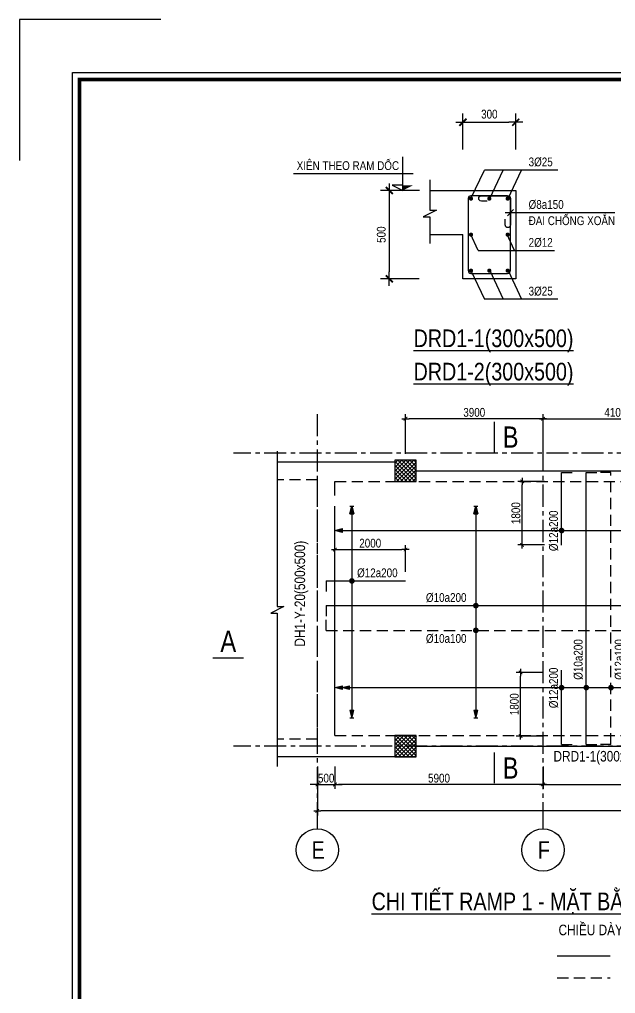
# Model space of a CAD drawing. Header units: millimetres. Extents: x 0 to 168200, y 0 to 59400.
# Drawn here: x 0 to 16901, y 31804 to 59400 of the extents above; entities that cross this region are included whole.
import ezdxf
from ezdxf.enums import TextEntityAlignment as Align

# ---------------------------------------------------------------- set-up
doc = ezdxf.new("R2010")
doc.units = ezdxf.units.MM
doc.header["$LTSCALE"] = 100
doc.header["$PDSIZE"] = 5
for name, pattern in [('$0$CENTER', [2, 1.25, -0.25, 0.25, -0.25]), ('CENTER', [2, 1.25, -0.25, 0.25, -0.25]), ('HIDDEN', [9.525, 6.35, -3.175])]:
    doc.linetypes.add(name, pattern=pattern)
for name, color, linetype in [('$0$12PM. GRID', 8, '$0$CENTER'), ('01PM. TEXT A', 3, 'Continuous'), ('02PM. TEXT B', 4, 'Continuous'), ('03PM. TEXT C', 1, 'Continuous'), ('04PM. THIN', 7, 'Continuous'), ('05PM. FRAME', 4, 'Continuous'), ('06PM. HIDDEN', 4, 'HIDDEN'), ('07PM. WACO', 6, 'Continuous'), ('08PM. SSS X', 6, 'Continuous'), ('10PM. REBAR', 1, 'Continuous'), ('11PM. DIM', 2, 'Continuous'), ('12PM. GRID', 8, 'CENTER'), ('13PM. HATCH', 8, 'Continuous'), ('Dim 50', 1, 'Continuous')]:
    doc.layers.add(name, color=color, linetype=linetype)
doc.styles.add('[PMDC2013]STYLE', font='arial.ttf', dxfattribs={"width": 0.8})
doc.dimstyles.new('1.100', dxfattribs={"dimtxt": 250, "dimasz": 100, "dimexe": 125, "dimexo": 0, "dimgap": 50, "dimtad": 1, "dimdec": 0, "dimrnd": 5, "dimzin": 0, "dimdsep": 46, "dimtxsty": '[PMDC2013]STYLE', "dimblk": 'TICK', "dimcen": 0, "dimdle": 300, "dimclrd": 2, "dimclre": 2, "dimclrt": 4, "dimadec": 0, "dimazin": 0, "dimtfac": 0.004, "dimtdec": 0, "dimtix": 1, "dimtmove": 2, "dimatfit": 3, "dimldrblk": 'TICK', "dimfxl": 1, "dimtvp": 0.8, "dimtolj": 1, "dimtzin": 0, "dimarcsym": 0})
doc.dimstyles.new('20', dxfattribs={"dimtxt": 250, "dimasz": 200, "dimexe": 250, "dimexo": 0, "dimgap": 100, "dimtad": 1, "dimdec": 0, "dimlfac": 0.2, "dimzin": 0, "dimdsep": 46, "dimtxsty": '[PMDC2013]STYLE', "dimblk": 'TICK', "dimcen": 0, "dimdle": 300, "dimclrd": 2, "dimclre": 2, "dimclrt": 4, "dimadec": 0, "dimazin": 0, "dimtfac": 0.004, "dimtdec": 0, "dimtix": 1, "dimtmove": 2, "dimatfit": 3, "dimldrblk": 'TICK', "dimfxl": 1, "dimtvp": 0.8, "dimtolj": 1, "dimtzin": 0, "dimarcsym": 0})
pattern_1 = [(315, (-451975.916, -159299.8), (56.126601, 56.126601), []), (45, (-451975.916, -159299.8), (-56.126601, 56.126601), [])]

# ---------------------------------------------------------------- blocks, each defined once
blk = doc.blocks.new('*U16')
at = {"layer": '05PM. FRAME'}
blk.add_circle((0, -850), 600, dxfattribs=at)
at = {"layer": '11PM. DIM', "color": 2, "linetype": 'ByBlock'}
blk.add_line((0, -250), (0, 0), dxfattribs=at)
at = {"layer": '03PM. TEXT C', "style": '[PMDC2013]STYLE', "width": 0.8}
for tag, height, p in [('X', 500, (23, -1103)), ('2', 500, (198, -1103)), ('1', 250, (56, -1103))]:
    blk.add_attdef(tag, text='', height=height, dxfattribs=at).set_placement(p, align=Align.CENTER)
blk = doc.blocks.new('TICK')
at = {"color": 0, "linetype": 'ByBlock'}
blk.add_line((1, 0), (-1, 0), dxfattribs=at)
at = {"color": 7, "linetype": 'ByBlock', "const_width": 0.25}
blk.add_lwpolyline([(-0.5, -0.5), (0.5, 0.5)], dxfattribs=at)
blk = doc.blocks.new('*D22')
at = {"layer": '11PM. DIM', "color": 2, "lineweight": -2, "transparency": 16777216}
for p, q in [((14846, 38239), (14846, 37602)), ((24946, 38239), (24946, 37602)), ((14946, 37727), (24846, 37727))]:
    blk.add_line(p, q, dxfattribs=at)
at = {"layer": 'Defpoints', "color": 0, "transparency": 16777216}
for p in [(14846, 38239), (24946, 38239), (24946, 37727)]:
    blk.add_point(p, dxfattribs=at)
at = {"layer": '11PM. DIM', "color": 2, "lineweight": -2, "transparency": 16777216, "xscale": 100, "yscale": 100, "zscale": 100, "rotation": 180}
blk.add_blockref('TICK', (14846, 37727), dxfattribs=at)
at = {"layer": '11PM. DIM', "color": 2, "lineweight": -2, "transparency": 16777216, "xscale": 100, "yscale": 100, "zscale": 100}
blk.add_blockref('TICK', (24946, 37727), dxfattribs=at)
at = {"layer": '11PM. DIM', "color": 4, "transparency": 16777216, "insert": (19896, 37904), "char_height": 250, "attachment_point": 5, "style": '[PMDC2013]STYLE'}
blk.add_mtext('\\A1;10100', dxfattribs=at)
blk = doc.blocks.new('*D23')
at = {"layer": '11PM. DIM', "color": 2, "lineweight": -2, "transparency": 16777216}
for p, q in [((8946, 38239), (8946, 37602)), ((14846, 38239), (14846, 37602)), ((14746, 37727), (9046, 37727))]:
    blk.add_line(p, q, dxfattribs=at)
at = {"layer": 'Defpoints', "color": 0, "transparency": 16777216}
for p in [(8946, 38239), (14846, 38239), (8946, 37727)]:
    blk.add_point(p, dxfattribs=at)
at = {"layer": '11PM. DIM', "color": 2, "lineweight": -2, "transparency": 16777216, "xscale": 100, "yscale": 100, "zscale": 100, "rotation": 180}
blk.add_blockref('TICK', (8946, 37727), dxfattribs=at)
at = {"layer": '11PM. DIM', "color": 2, "lineweight": -2, "transparency": 16777216, "xscale": 100, "yscale": 100, "zscale": 100}
blk.add_blockref('TICK', (14846, 37727), dxfattribs=at)
at = {"layer": '11PM. DIM', "color": 4, "transparency": 16777216, "insert": (11896, 37904), "char_height": 250, "attachment_point": 5, "style": '[PMDC2013]STYLE'}
blk.add_mtext('\\A1;5900', dxfattribs=at)
blk = doc.blocks.new('*D25')
at = {"layer": '11PM. DIM', "color": 2, "lineweight": -2, "transparency": 16777216}
for p, q in [((8446, 38239), (8446, 37602)), ((8946, 38239), (8946, 37602)), ((8346, 37727), (8246, 37727)), ((8446, 37727), (8946, 37727)), ((9046, 37727), (9146, 37727))]:
    blk.add_line(p, q, dxfattribs=at)
at = {"layer": 'Defpoints', "color": 0, "transparency": 16777216}
for p in [(8446, 38239), (8946, 38239), (8946, 37727)]:
    blk.add_point(p, dxfattribs=at)
at = {"layer": '11PM. DIM', "color": 2, "lineweight": -2, "transparency": 16777216, "xscale": 100, "yscale": 100, "zscale": 100}
blk.add_blockref('TICK', (8446, 37727), dxfattribs=at)
at = {"layer": '11PM. DIM', "color": 2, "lineweight": -2, "transparency": 16777216, "xscale": 100, "yscale": 100, "zscale": 100, "rotation": 180}
blk.add_blockref('TICK', (8946, 37727), dxfattribs=at)
at = {"layer": '11PM. DIM', "color": 4, "transparency": 16777216, "insert": (8696, 37904), "char_height": 250, "attachment_point": 5, "style": '[PMDC2013]STYLE'}
blk.add_mtext('\\A1;500', dxfattribs=at)
blk = doc.blocks.new('DCN')
at = {"color": 1, "linetype": 'ByBlock'}
blk.add_line((0, 362), (0, -362), dxfattribs=at)
at = {"color": 0, "linetype": 'ByBlock', "style": '[PMDC2013]STYLE', "width": 0.8}
blk.add_attdef('A', (204, -250), '', height=500, dxfattribs=at)
blk = doc.blocks.new('*U19')
at = {"layer": '08PM. SSS X'}
blk.add_lwpolyline([(230, 150), (1270, 150, 0.414214), (1350, 230), (1350, 2270, 0.414214), (1270, 2350), (230, 2350, 0.414214), (150, 2270), (150, 230, 0.414214)], format="xyb", close=True, dxfattribs=at)
blk = doc.blocks.new('*D73')
at = {"layer": '11PM. DIM', "color": 2, "lineweight": -2, "transparency": 16777216}
for p, q in [((12573, 55713), (12573, 56739)), ((14073, 55713), (14073, 56739)), ((12773, 56489), (13873, 56489))]:
    blk.add_line(p, q, dxfattribs=at)
at = {"layer": 'Defpoints', "color": 0, "transparency": 16777216}
for p in [(14073, 56489), (12573, 55713), (14073, 55713)]:
    blk.add_point(p, dxfattribs=at)
at = {"layer": '11PM. DIM', "color": 2, "lineweight": -2, "transparency": 16777216, "xscale": 200, "yscale": 200, "zscale": 200, "rotation": 180}
blk.add_blockref('TICK', (12573, 56489), dxfattribs=at)
at = {"layer": '11PM. DIM', "color": 2, "lineweight": -2, "transparency": 16777216, "xscale": 200, "yscale": 200, "zscale": 200}
blk.add_blockref('TICK', (14073, 56489), dxfattribs=at)
at = {"layer": '11PM. DIM', "color": 4, "transparency": 16777216, "insert": (13323, 56717), "char_height": 250, "attachment_point": 5, "style": '[PMDC2013]STYLE'}
blk.add_mtext('\\A1;300', dxfattribs=at)
blk = doc.blocks.new('*D74')
at = {"layer": '11PM. DIM', "color": 2, "lineweight": -2, "transparency": 16777216}
for p, q in [((11337, 54554), (10237, 54554)), ((10487, 54354), (10487, 52254)), ((11337, 52054), (10237, 52054))]:
    blk.add_line(p, q, dxfattribs=at)
at = {"layer": 'Defpoints', "color": 0, "transparency": 16777216}
for p in [(11337, 54554), (10487, 52054), (11337, 52054)]:
    blk.add_point(p, dxfattribs=at)
at = {"layer": '11PM. DIM', "color": 2, "lineweight": -2, "transparency": 16777216, "xscale": 200, "yscale": 200, "zscale": 200}
for p, rotation in [((10487, 54554), 90), ((10487, 52054), 270)]:
    blk.add_blockref('TICK', p, dxfattribs=dict(at, rotation=rotation))
at = {"layer": '11PM. DIM', "color": 4, "transparency": 16777216, "insert": (10260, 53304), "char_height": 250, "attachment_point": 5, "rotation": 90, "style": '[PMDC2013]STYLE'}
blk.add_mtext('\\A1;500', dxfattribs=at)
blk = doc.blocks.new('*U14')
at = {"layer": '04PM. THIN'}
for p, q in [((0, 0), (0, 950)), ((-300, 475), (3100, 475)), ((0, 150), (300, 150)), ((300, 150), (0, 0))]:
    blk.add_line(p, q, dxfattribs=at)
at = {"layer": '04PM. THIN', "linetype": 'ByBlock'}
blk.add_line((-475, 0), (475, 0), dxfattribs=at)
at = {"layer": '04PM. THIN'}
blk.add_solid([(0, 0), (0, 150), (-300, 150)], dxfattribs=at)
blk = doc.blocks.new('*U78')
at = {"layer": '12PM. GRID', "linetype": 'Continuous'}
h = blk.add_hatch(color=256, dxfattribs=at)
h.dxf.hatch_style = 1
h.paths.add_polyline_path([(-55, 2600), (55, 2600), (0, 2820)])
h = blk.add_hatch(color=256, dxfattribs=at)
h.dxf.hatch_style = 1
h.paths.add_polyline_path([(0, -3180), (55, -2960), (-55, -2960)])
at = {"layer": '08PM. SSS X', "linetype": 'ByBlock', "ltscale": 0.5}
blk.add_line((-4240, 0), (14310, 0), dxfattribs=at)
at = {"layer": '08PM. SSS X', "linetype": 'ByBlock'}
for p, q in [((-4240, 0), (-4240, -300)), ((14310, 0), (14310, -300))]:
    blk.add_line(p, q, dxfattribs=at)
at = {"layer": '12PM. GRID', "linetype": 'Continuous'}
for p, q in [((-55, 2820), (55, 2820)), ((-55, 2600), (0, 2820)), ((0, 2820), (55, 2600)), ((-55, 2600), (55, 2600)), ((0, 2600), (0, -2960)), ((-55, -2960), (55, -2960)), ((-55, -2960), (0, -3180)), ((0, -3180), (55, -2960)), ((-55, -3180), (55, -3180))]:
    blk.add_line(p, q, dxfattribs=at)
at = {"layer": '12PM. GRID', "linetype": 'Continuous', "const_width": 80, "flags": 128}
blk.add_lwpolyline([(-40, 0, 1), (40, 0, 1)], format="xyb", close=True, dxfattribs=at)
at = {"layer": '02PM. TEXT B', "linetype": 'ByBlock', "style": '[PMDC2013]STYLE', "width": 0.8, "flags": 8}
blk.add_attdef('1', text='', height=250, dxfattribs=at).set_placement((-1415, 230), align=Align.MIDDLE_LEFT)
at = {"layer": 'Defpoints', "color": 9, "linetype": 'ByBlock', "style": '[PMDC2013]STYLE', "width": 0.8, "flags": 9}
for tag, p in [('2', (-5940, -1820)), ('3', (-5940, -2225)), ('4', (-5940, -2630)), ('5', (-5940, -3020))]:
    blk.add_attdef(tag, text='', height=250, dxfattribs=at).set_placement(p, align=Align.MIDDLE_CENTER)
blk = doc.blocks.new('*U79')
at = {"layer": '12PM. GRID', "linetype": 'Continuous'}
h = blk.add_hatch(color=256, dxfattribs=at)
h.dxf.hatch_style = 1
h.paths.add_polyline_path([(-55, 3300), (55, 3300), (0, 3520)])
h = blk.add_hatch(color=256, dxfattribs=at)
h.dxf.hatch_style = 1
h.paths.add_polyline_path([(0, -2480), (55, -2260), (-55, -2260)])
at = {"layer": '08PM. SSS X', "linetype": 'ByBlock'}
for p, q in [((-4240, 0), (-4240, 300)), ((14310, 0), (14310, 300))]:
    blk.add_line(p, q, dxfattribs=at)
at = {"layer": '08PM. SSS X', "linetype": 'ByBlock', "ltscale": 0.5}
blk.add_line((-4240, 0), (14310, 0), dxfattribs=at)
at = {"layer": '12PM. GRID', "linetype": 'Continuous'}
for p, q in [((-55, 3520), (55, 3520)), ((-55, 3300), (0, 3520)), ((0, 3520), (55, 3300)), ((-55, 3300), (55, 3300)), ((0, 3300), (0, -2260)), ((-55, -2260), (55, -2260)), ((-55, -2260), (0, -2480)), ((-55, -2480), (55, -2480)), ((0, -2480), (55, -2260))]:
    blk.add_line(p, q, dxfattribs=at)
at = {"layer": '12PM. GRID', "linetype": 'Continuous', "const_width": 80, "flags": 128}
blk.add_lwpolyline([(-40, 0, -1), (40, 0, -1)], format="xyb", close=True, dxfattribs=at)
at = {"layer": '02PM. TEXT B', "linetype": 'ByBlock', "style": '[PMDC2013]STYLE', "width": 0.8, "flags": 8}
blk.add_attdef('1', text='', height=250, dxfattribs=at).set_placement((-1415, -230), align=Align.MIDDLE_LEFT)
at = {"layer": 'Defpoints', "color": 9, "linetype": 'ByBlock', "style": '[PMDC2013]STYLE', "width": 0.8, "flags": 9}
for tag, p in [('2', (-5940, -1820)), ('3', (-5940, -2225)), ('4', (-5940, -2630)), ('5', (-5940, -3020))]:
    blk.add_attdef(tag, text='', height=250, dxfattribs=at).set_placement(p, align=Align.MIDDLE_CENTER)
blk = doc.blocks.new('*U81')
at = {"layer": '12PM. GRID', "linetype": 'Continuous'}
h = blk.add_hatch(color=256, dxfattribs=at)
h.dxf.hatch_style = 1
h.paths.add_polyline_path([(-55, 6710), (55, 6710), (0, 6930)])
h = blk.add_hatch(color=256, dxfattribs=at)
h.dxf.hatch_style = 1
h.paths.add_polyline_path([(0, -11220), (55, -11000), (-55, -11000)])
at = {"layer": '08PM. SSS X', "linetype": 'ByBlock', "ltscale": 0.5}
blk.add_line((-1610, 0), (6090, 0), dxfattribs=at)
at = {"layer": '08PM. SSS X', "linetype": 'ByBlock'}
for p, q in [((-1610, 0), (-1610, -300)), ((6090, 0), (6090, -300))]:
    blk.add_line(p, q, dxfattribs=at)
at = {"layer": '12PM. GRID', "linetype": 'Continuous'}
for p, q in [((-55, 6930), (55, 6930)), ((-55, 6710), (0, 6930)), ((0, 6930), (55, 6710)), ((-55, 6710), (55, 6710)), ((0, 6710), (0, -11000)), ((-55, -11000), (55, -11000)), ((-55, -11000), (0, -11220)), ((0, -11220), (55, -11000)), ((-55, -11220), (55, -11220))]:
    blk.add_line(p, q, dxfattribs=at)
at = {"layer": '12PM. GRID', "linetype": 'Continuous', "const_width": 80, "flags": 128}
blk.add_lwpolyline([(-40, 0, 1), (40, 0, 1)], format="xyb", close=True, dxfattribs=at)
at = {"layer": '02PM. TEXT B', "linetype": 'ByBlock', "style": '[PMDC2013]STYLE', "width": 0.8, "flags": 8}
blk.add_attdef('1', text='', height=250, dxfattribs=at).set_placement((222, 230), align=Align.MIDDLE_LEFT)
at = {"layer": 'Defpoints', "color": 9, "linetype": 'ByBlock', "style": '[PMDC2013]STYLE', "width": 0.8, "flags": 9}
for tag, p in [('2', (-4160, -1000)), ('3', (-4160, -1405)), ('4', (-4160, -1810)), ('5', (-4160, -2200))]:
    blk.add_attdef(tag, text='', height=250, dxfattribs=at).set_placement(p, align=Align.MIDDLE_CENTER)
blk = doc.blocks.new('*U80')
at = {"layer": '12PM. GRID', "linetype": 'Continuous'}
h = blk.add_hatch(color=256, dxfattribs=at)
h.dxf.hatch_style = 1
h.paths.add_polyline_path([(-55, 7410), (55, 7410), (0, 7630)])
h = blk.add_hatch(color=256, dxfattribs=at)
h.dxf.hatch_style = 1
h.paths.add_polyline_path([(0, -10520), (55, -10300), (-55, -10300)])
at = {"layer": '08PM. SSS X', "linetype": 'ByBlock'}
for p, q in [((-1610, 0), (-1610, 300)), ((6090, 0), (6090, 300))]:
    blk.add_line(p, q, dxfattribs=at)
at = {"layer": '08PM. SSS X', "linetype": 'ByBlock', "ltscale": 0.5}
blk.add_line((-1610, 0), (6090, 0), dxfattribs=at)
at = {"layer": '12PM. GRID', "linetype": 'Continuous'}
for p, q in [((-55, 7630), (55, 7630)), ((-55, 7410), (0, 7630)), ((0, 7630), (55, 7410)), ((-55, 7410), (55, 7410)), ((0, 7410), (0, -10300)), ((-55, -10300), (55, -10300)), ((-55, -10300), (0, -10520)), ((0, -10520), (55, -10300)), ((-55, -10520), (55, -10520))]:
    blk.add_line(p, q, dxfattribs=at)
at = {"layer": '12PM. GRID', "linetype": 'Continuous', "const_width": 80, "flags": 128}
blk.add_lwpolyline([(-40, 0, -1), (40, 0, -1)], format="xyb", close=True, dxfattribs=at)
at = {"layer": '02PM. TEXT B', "linetype": 'ByBlock', "style": '[PMDC2013]STYLE', "width": 0.8, "flags": 8}
blk.add_attdef('1', text='', height=250, dxfattribs=at).set_placement((222, -230), align=Align.MIDDLE_LEFT)
at = {"layer": 'Defpoints', "color": 9, "linetype": 'ByBlock', "style": '[PMDC2013]STYLE', "width": 0.8, "flags": 9}
for tag, p in [('2', (-4160, -1000)), ('3', (-4160, -1405)), ('4', (-4160, -1810)), ('5', (-4160, -2200))]:
    blk.add_attdef(tag, text='', height=250, dxfattribs=at).set_placement(p, align=Align.MIDDLE_CENTER)
blk = doc.blocks.new('*U85')
at = {"layer": '12PM. GRID', "linetype": 'Continuous'}
h = blk.add_hatch(color=256, dxfattribs=at)
h.dxf.hatch_style = 1
h.paths.add_polyline_path([(-55, 1900), (55, 1900), (0, 2120)])
h = blk.add_hatch(color=256, dxfattribs=at)
h.dxf.hatch_style = 1
h.paths.add_polyline_path([(0, -3880), (55, -3660), (-55, -3660)])
at = {"layer": '08PM. SSS X', "linetype": 'ByBlock', "ltscale": 0.5}
blk.add_line((-730, 0), (1520, 0), dxfattribs=at)
at = {"layer": '08PM. SSS X', "linetype": 'ByBlock'}
for p, q in [((-730, 0), (-730, -300)), ((1520, 0), (1520, 0))]:
    blk.add_line(p, q, dxfattribs=at)
at = {"layer": '12PM. GRID', "linetype": 'Continuous'}
for p, q in [((-55, 2120), (55, 2120)), ((-55, 1900), (0, 2120)), ((0, 2120), (55, 1900)), ((-55, 1900), (55, 1900)), ((0, 1900), (0, -3660)), ((-55, -3660), (55, -3660)), ((-55, -3660), (0, -3880)), ((0, -3880), (55, -3660)), ((-55, -3880), (55, -3880))]:
    blk.add_line(p, q, dxfattribs=at)
at = {"layer": '12PM. GRID', "linetype": 'Continuous', "const_width": 80, "flags": 128}
blk.add_lwpolyline([(-40, 0, 1), (40, 0, 1)], format="xyb", close=True, dxfattribs=at)
at = {"layer": '02PM. TEXT B', "linetype": 'ByBlock', "style": '[PMDC2013]STYLE', "width": 0.8, "flags": 8}
blk.add_attdef('1', text='', height=250, dxfattribs=at).set_placement((147, 230), align=Align.MIDDLE_LEFT)
at = {"layer": 'Defpoints', "color": 9, "linetype": 'ByBlock', "style": '[PMDC2013]STYLE', "width": 0.8, "flags": 9}
for tag, p in [('2', (-4880, -1820)), ('3', (-4880, -2225)), ('4', (-4880, -2630)), ('5', (-4880, -3020))]:
    blk.add_attdef(tag, text='', height=250, dxfattribs=at).set_placement(p, align=Align.MIDDLE_CENTER)
blk = doc.blocks.new('*D84')
at = {"layer": '11PM. DIM', "color": 2, "lineweight": -2, "transparency": 16777216}
for p, q in [((8946, 43751), (8946, 44508)), ((10946, 43751), (10946, 44508)), ((9046, 44383), (10846, 44383))]:
    blk.add_line(p, q, dxfattribs=at)
at = {"layer": 'Defpoints', "color": 0, "transparency": 16777216}
for p in [(10946, 44383), (8946, 43751), (10946, 43751)]:
    blk.add_point(p, dxfattribs=at)
at = {"layer": '11PM. DIM', "color": 2, "lineweight": -2, "transparency": 16777216, "xscale": 100, "yscale": 100, "zscale": 100, "rotation": 180}
blk.add_blockref('TICK', (8946, 44383), dxfattribs=at)
at = {"layer": '11PM. DIM', "color": 2, "lineweight": -2, "transparency": 16777216, "xscale": 100, "yscale": 100, "zscale": 100}
blk.add_blockref('TICK', (10946, 44383), dxfattribs=at)
at = {"layer": '11PM. DIM', "color": 4, "transparency": 16777216, "insert": (9946, 44561), "char_height": 250, "attachment_point": 5, "style": '[PMDC2013]STYLE'}
blk.add_mtext('\\A1;2000', dxfattribs=at)
blk = doc.blocks.new('*U88')
at = {"layer": '12PM. GRID', "linetype": 'Continuous'}
h = blk.add_hatch(color=256, dxfattribs=at)
h.dxf.hatch_style = 1
h.paths.add_polyline_path([(-55, 6210), (55, 6210), (0, 6430)])
h = blk.add_hatch(color=256, dxfattribs=at)
h.dxf.hatch_style = 1
h.paths.add_polyline_path([(0, -11920), (55, -11700), (-55, -11700)])
at = {"layer": '08PM. SSS X', "linetype": 'ByBlock', "ltscale": 0.5}
blk.add_line((-1610, 0), (490, 0), dxfattribs=at)
at = {"layer": '08PM. SSS X', "linetype": 'ByBlock'}
for p, q in [((-1610, 0), (-1610, -300)), ((490, 0), (490, 0))]:
    blk.add_line(p, q, dxfattribs=at)
at = {"layer": '12PM. GRID', "linetype": 'Continuous'}
for p, q in [((-55, 6430), (55, 6430)), ((-55, 6210), (0, 6430)), ((0, 6430), (55, 6210)), ((-55, 6210), (55, 6210)), ((0, 6210), (0, -11700)), ((-55, -11700), (55, -11700)), ((-55, -11700), (0, -11920)), ((0, -11920), (55, -11700)), ((-55, -11920), (55, -11920))]:
    blk.add_line(p, q, dxfattribs=at)
at = {"layer": '12PM. GRID', "linetype": 'Continuous', "const_width": 80, "flags": 128}
blk.add_lwpolyline([(-40, 0, 1), (40, 0, 1)], format="xyb", close=True, dxfattribs=at)
at = {"layer": '02PM. TEXT B', "linetype": 'ByBlock', "style": '[PMDC2013]STYLE', "width": 0.8, "flags": 8}
blk.add_attdef('1', text='', height=250, dxfattribs=at).set_placement((-582, 230), align=Align.MIDDLE_LEFT)
at = {"layer": 'Defpoints', "color": 9, "linetype": 'ByBlock', "style": '[PMDC2013]STYLE', "width": 0.8, "flags": 9}
for tag, p in [('2', (-4160, -1000)), ('3', (-4160, -1405)), ('4', (-4160, -1810)), ('5', (-4160, -2200))]:
    blk.add_attdef(tag, text='', height=250, dxfattribs=at).set_placement(p, align=Align.MIDDLE_CENTER)
blk = doc.blocks.new('*D89')
at = {"layer": '11PM. DIM', "color": 2, "lineweight": -2, "transparency": 16777216}
for p, q in [((14842, 40899), (14085, 40899)), ((14210, 39199), (14210, 40799)), ((14842, 39099), (14085, 39099))]:
    blk.add_line(p, q, dxfattribs=at)
at = {"layer": 'Defpoints', "color": 0, "transparency": 16777216}
for p in [(14210, 40899), (14842, 40899), (14842, 39099)]:
    blk.add_point(p, dxfattribs=at)
at = {"layer": '11PM. DIM', "color": 2, "lineweight": -2, "transparency": 16777216, "xscale": 100, "yscale": 100, "zscale": 100}
for p, rotation in [((14210, 40899), 90), ((14210, 39099), 270)]:
    blk.add_blockref('TICK', p, dxfattribs=dict(at, rotation=rotation))
at = {"layer": '11PM. DIM', "color": 4, "transparency": 16777216, "insert": (14033, 39999), "char_height": 250, "attachment_point": 5, "rotation": 90, "style": '[PMDC2013]STYLE'}
blk.add_mtext('\\A1;1800', dxfattribs=at)
blk = doc.blocks.new('*D90')
at = {"layer": '11PM. DIM', "color": 2, "lineweight": -2, "transparency": 16777216}
for p, q in [((14886, 46313), (14129, 46313)), ((14254, 44613), (14254, 46213)), ((14886, 44513), (14129, 44513))]:
    blk.add_line(p, q, dxfattribs=at)
at = {"layer": 'Defpoints', "color": 0, "transparency": 16777216}
for p in [(14254, 46313), (14886, 46313), (14886, 44513)]:
    blk.add_point(p, dxfattribs=at)
at = {"layer": '11PM. DIM', "color": 2, "lineweight": -2, "transparency": 16777216, "xscale": 100, "yscale": 100, "zscale": 100}
for p, rotation in [((14254, 46313), 90), ((14254, 44513), 270)]:
    blk.add_blockref('TICK', p, dxfattribs=dict(at, rotation=rotation))
at = {"layer": '11PM. DIM', "color": 4, "transparency": 16777216, "insert": (14076, 45413), "char_height": 250, "attachment_point": 5, "rotation": 90, "style": '[PMDC2013]STYLE'}
blk.add_mtext('\\A1;1800', dxfattribs=at)
blk = doc.blocks.new('*U91')
at = {"layer": '12PM. GRID', "linetype": 'Continuous'}
h = blk.add_hatch(color=256, dxfattribs=at)
h.dxf.hatch_style = 1
h.paths.add_polyline_path([(-55, 6210), (55, 6210), (0, 6430)])
h = blk.add_hatch(color=256, dxfattribs=at)
h.dxf.hatch_style = 1
h.paths.add_polyline_path([(0, -11920), (55, -11700), (-55, -11700)])
at = {"layer": '08PM. SSS X', "linetype": 'ByBlock', "ltscale": 0.5}
blk.add_line((-410, 0), (1640, 0), dxfattribs=at)
at = {"layer": '08PM. SSS X', "linetype": 'ByBlock'}
for p, q in [((-410, 0), (-410, 0)), ((1640, 0), (1640, -300))]:
    blk.add_line(p, q, dxfattribs=at)
at = {"layer": '12PM. GRID', "linetype": 'Continuous'}
for p, q in [((-55, 6430), (55, 6430)), ((-55, 6210), (0, 6430)), ((0, 6430), (55, 6210)), ((-55, 6210), (55, 6210)), ((0, 6210), (0, -11700)), ((-55, -11700), (55, -11700)), ((-55, -11700), (0, -11920)), ((0, -11920), (55, -11700)), ((-55, -11920), (55, -11920))]:
    blk.add_line(p, q, dxfattribs=at)
at = {"layer": '12PM. GRID', "linetype": 'Continuous', "const_width": 80, "flags": 128}
blk.add_lwpolyline([(-40, 0, 1), (40, 0, 1)], format="xyb", close=True, dxfattribs=at)
at = {"layer": '02PM. TEXT B', "linetype": 'ByBlock', "style": '[PMDC2013]STYLE', "width": 0.8, "flags": 8}
blk.add_attdef('1', text='', height=250, dxfattribs=at).set_placement((-582, 230), align=Align.MIDDLE_LEFT)
at = {"layer": 'Defpoints', "color": 9, "linetype": 'ByBlock', "style": '[PMDC2013]STYLE', "width": 0.8, "flags": 9}
for tag, p in [('2', (-4160, -1000)), ('3', (-4160, -1405)), ('4', (-4160, -1810)), ('5', (-4160, -2200))]:
    blk.add_attdef(tag, text='', height=250, dxfattribs=at).set_placement(p, align=Align.MIDDLE_CENTER)
blk = doc.blocks.new('CHG_XX_Khung ten')
blk.add_lwpolyline([(15, 579), (826, 579), (826, 15), (15, 15)], close=True)
at = {"color": 4, "linetype": 'Continuous', "const_width": 1}
blk.add_lwpolyline([(17, 577), (824, 577), (824, 17), (17, 17)], close=True, dxfattribs=at)
at = {"layer": 'Defpoints', "color": 1, "ltscale": 2}
blk.add_lwpolyline([(40.06, 594), (0, 594), (0, 554)], dxfattribs=at)
blk = doc.blocks.new('*D148')
at = {"layer": '11PM. DIM', "color": 2, "lineweight": -2, "transparency": 16777216}
for p, q in [((14846, 47090), (14846, 48215)), ((14946, 48090), (18846, 48090)), ((18946, 47090), (18946, 48215))]:
    blk.add_line(p, q, dxfattribs=at)
at = {"layer": 'Defpoints', "color": 0, "transparency": 16777216}
for p in [(18946, 48090), (14846, 47090), (18946, 47090)]:
    blk.add_point(p, dxfattribs=at)
at = {"layer": '11PM. DIM', "color": 2, "lineweight": -2, "transparency": 16777216, "xscale": 100, "yscale": 100, "zscale": 100, "rotation": 180}
blk.add_blockref('TICK', (14846, 48090), dxfattribs=at)
at = {"layer": '11PM. DIM', "color": 2, "lineweight": -2, "transparency": 16777216, "xscale": 100, "yscale": 100, "zscale": 100}
blk.add_blockref('TICK', (18946, 48090), dxfattribs=at)
at = {"layer": '11PM. DIM', "color": 4, "transparency": 16777216, "insert": (16896, 48267), "char_height": 250, "attachment_point": 5, "style": '[PMDC2013]STYLE'}
blk.add_mtext('\\A1;4100', dxfattribs=at)
blk = doc.blocks.new('*D149')
at = {"layer": '11PM. DIM', "color": 2, "lineweight": -2, "transparency": 16777216}
for p, q in [((10946, 47090), (10946, 48215)), ((14746, 48090), (11046, 48090)), ((14846, 47090), (14846, 48215))]:
    blk.add_line(p, q, dxfattribs=at)
at = {"layer": 'Defpoints', "color": 0, "transparency": 16777216}
for p in [(10946, 48090), (10946, 47090), (14846, 47090)]:
    blk.add_point(p, dxfattribs=at)
at = {"layer": '11PM. DIM', "color": 2, "lineweight": -2, "transparency": 16777216, "xscale": 100, "yscale": 100, "zscale": 100, "rotation": 180}
blk.add_blockref('TICK', (10946, 48090), dxfattribs=at)
at = {"layer": '11PM. DIM', "color": 2, "lineweight": -2, "transparency": 16777216, "xscale": 100, "yscale": 100, "zscale": 100}
blk.add_blockref('TICK', (14846, 48090), dxfattribs=at)
at = {"layer": '11PM. DIM', "color": 4, "transparency": 16777216, "insert": (12896, 48267), "char_height": 250, "attachment_point": 5, "style": '[PMDC2013]STYLE'}
blk.add_mtext('\\A1;3900', dxfattribs=at)
blk = doc.blocks.new('*D317')
at = {"layer": 'Defpoints', "color": 0, "transparency": 16777216}
for p in [(8446, 38239), (27287, 38239), (8446, 36977)]:
    blk.add_point(p, dxfattribs=at)
at = {"layer": 'Dim 50', "color": 2, "lineweight": -2, "transparency": 16777216}
for p, q in [((8446, 38239), (8446, 36852)), ((27287, 38239), (27287, 36852)), ((27187, 36977), (8546, 36977))]:
    blk.add_line(p, q, dxfattribs=at)
at = {"layer": 'Dim 50', "color": 2, "lineweight": -2, "transparency": 16777216, "xscale": 100, "yscale": 100, "zscale": 100, "rotation": 180}
blk.add_blockref('TICK', (8446, 36977), dxfattribs=at)
at = {"layer": 'Dim 50', "color": 2, "lineweight": -2, "transparency": 16777216, "xscale": 100, "yscale": 100, "zscale": 100}
blk.add_blockref('TICK', (27287, 36977), dxfattribs=at)
at = {"layer": 'Dim 50', "color": 4, "transparency": 16777216, "insert": (17867, 37154), "char_height": 250, "attachment_point": 5, "style": '[PMDC2013]STYLE'}
blk.add_mtext('\\A1;18840', dxfattribs=at)

msp = doc.modelspace()

# ---------------------------------------------------------------- hatches: boundary and pattern name
at = {"layer": '13PM. HATCH'}
h = msp.add_hatch(dxfattribs=at)
h.set_pattern_fill('ANSI37', color=256, scale=25, angle=-90, style=0)
h.set_pattern_definition(pattern_1)
h.paths.add_polyline_path([(10646, 46310.5), (10646, 46910.5), (11246, 46910.5), (11246, 46310.5)])

# ---------------------------------------------------------------- linework, layer by layer
at = {"layer": '$0$12PM. GRID', "linetype": '$0$CENTER', "ltscale": 5}
for p, q in [((8446, 36596), (8446, 48223.4)), ((14846, 36596), (14846, 48223.4)), ((29564.9, 47110.5), (6071.4, 47110.5)), ((29564.9, 38810.5), (6071.4, 38810.5))]:
    msp.add_line(p, q, dxfattribs=at)
at = {"layer": '04PM. THIN', "linetype": 'ByBlock'}
for p, q in [((12802.6, 54324.3), (13184.2, 55134.3)), ((15261.1, 55134.3), (13184.2, 55134.3)), ((13334.9, 54324.3), (13716.5, 55134.3)), ((13854.9, 54324.3), (14236.5, 55134.3)), ((13772.6, 53928.4), (16884.3, 53928.4)), ((13009, 52854.4), (12789.7, 53331.4)), ((14041.3, 52854.4), (13823.7, 53327.6)), ((13009, 52854.4), (15166.7, 52854.4)), ((12802.6, 52284.3), (13184.2, 51474.3)), ((13334.9, 52284.3), (13716.5, 51474.3)), ((13854.9, 52284.3), (14236.5, 51474.3)), ((15261.1, 51474.3), (13184.2, 51474.3))]:
    msp.add_line(p, q, dxfattribs=at)
at = {"layer": '04PM. THIN', "flags": 128}
for points in [[(11639.1, 54854.6), (11639.1, 53995.3), (11826.6, 53995.3), (11451.6, 53807.8), (11639.1, 53807.8), (11639.1, 53049.1)], [(7310.7, 47169.5), (7310.7, 42771.4), (7498.2, 42771.4), (7123.2, 42583.9), (7310.7, 42583.9), (7310.7, 38235.8)]]:
    msp.add_lwpolyline(points, dxfattribs=at)
at = {"layer": '04PM. THIN', "const_width": 60}
for points in [[(12772.6, 54324.3, -1), (12832.6, 54324.3, -1)], [(13352.6, 54324.3, 1), (13292.6, 54324.3, 1)], [(13872.6, 54324.3, 1), (13812.6, 54324.3, 1)], [(12772.6, 53304.3, 1), (12832.6, 53304.3, 1)], [(13872.6, 53304.3, -1), (13812.6, 53304.3, -1)], [(12772.6, 52284.3, 1), (12832.6, 52284.3, 1)], [(13352.6, 52284.3, -1), (13292.6, 52284.3, -1)], [(13872.6, 52284.3, -1), (13812.6, 52284.3, -1)]]:
    msp.add_lwpolyline(points, format="xyb", close=True, dxfattribs=at)
at = {"layer": '05PM. FRAME'}
for p, q in [((11639.1, 54554.3), (14072.6, 54554.3)), ((14072.6, 54554.3), (14072.6, 52054.3)), ((11639.1, 53304.3), (12572.6, 53304.3)), ((12572.6, 52054.3), (12572.6, 53304.3)), ((14072.6, 52054.3), (12572.6, 52054.3))]:
    msp.add_line(p, q, dxfattribs=at)
at = {"layer": '05PM. FRAME', "ltscale": 0.5}
for p, q in [((10646, 46860.5), (7310.7, 46860.5)), ((11246, 46610.5), (27287.2, 46610.5)), ((8946, 45910.5), (8946, 46310.5)), ((8946, 39110.5), (8946, 45610.5)), ((11246, 38810.5), (27287.2, 38810.5)), ((11246, 38510.5), (7310.7, 38510.5))]:
    msp.add_line(p, q, dxfattribs=at)
at = {"layer": '06PM. HIDDEN', "ltscale": 0.5}
for p, q in [((8446, 46360.5), (7310.7, 46360.5)), ((8446, 39010.5), (8446, 46360.5)), ((8946, 46310.5), (27260.8, 46310.5)), ((8446, 39010.5), (7310.7, 39010.5)), ((8946, 39110.5), (27287.2, 39110.5))]:
    msp.add_line(p, q, dxfattribs=at)
at = {"layer": '07PM. WACO'}
msp.add_line((15246.3, 32876), (16750.3, 32876), dxfattribs=at)
at = {"layer": '07PM. WACO', "linetype": 'HIDDEN', "ltscale": 0.5}
msp.add_line((15246.3, 32244.1), (16750.3, 32244.1), dxfattribs=at)
at = {"layer": '07PM. WACO'}
msp.add_lwpolyline([(13260, 54254.3), (13096.9, 54254.3, -1), (13096.9, 54404.3), (13842.6, 54404.3, -0.4142136), (13922.6, 54324.3), (13922.6, 53578.7, -1), (13772.6, 53578.7), (13772.6, 53741.8)], format="xyb", dxfattribs=at)
msp.add_lwpolyline([(11246, 46310.5), (11246, 46910.5), (10646, 46910.5), (10646, 46310.5)], close=True, dxfattribs=at)
at = {"layer": '10PM. REBAR'}
msp.add_line((13834.2, 53840), (14010.9, 54016.8), dxfattribs=at)

# ---------------------------------------------------------------- block references
ref = msp.add_blockref('*U91', (15371.9, 44920.5), dxfattribs=dict(rotation=90))
ref.add_attrib('1', '%%c12a200', dxfattribs={"layer": '02PM. TEXT B', "linetype": 'ByBlock', "height": 250, "rotation": 90, "style": '[PMDC2013]STYLE', "width": 0.8}).set_placement((15141.9, 44338.2), align=Align.MIDDLE_LEFT)
ref = msp.add_blockref('*U81', (16071.9, 40470.5), dxfattribs=dict(rotation=90))
ref.add_attrib('1', '%%c10a200', dxfattribs={"layer": '02PM. TEXT B', "linetype": 'ByBlock', "height": 250, "rotation": 90, "style": '[PMDC2013]STYLE', "width": 0.8}).set_placement((15841.9, 40692.6), align=Align.MIDDLE_LEFT)
at = {"linetype": 'HIDDEN'}
ref = msp.add_blockref('*U80', (16771.9, 40470.5), dxfattribs=dict(at, rotation=90))
ref.add_attrib('1', '%%c12a100', dxfattribs={"layer": '02PM. TEXT B', "linetype": 'ByBlock', "height": 250, "rotation": 90, "style": '[PMDC2013]STYLE', "width": 0.8}).set_placement((17001.9, 40692.6), align=Align.MIDDLE_LEFT)
ref = msp.add_blockref('*U85', (9426, 43493))
ref.add_attrib('1', '%%c12a200', dxfattribs={"layer": '02PM. TEXT B', "linetype": 'ByBlock', "height": 250, "style": '[PMDC2013]STYLE', "width": 0.8}).set_placement((9572.9, 43723), align=Align.MIDDLE_LEFT)
ref = msp.add_blockref('*U78', (12941, 42793))
ref.add_attrib('1', '%%c10a200', dxfattribs={"layer": '02PM. TEXT B', "linetype": 'ByBlock', "height": 250, "style": '[PMDC2013]STYLE', "width": 0.8}).set_placement((11525.9, 43023), align=Align.MIDDLE_LEFT)
ref = msp.add_blockref('*U79', (12941, 42093), dxfattribs=at)
ref.add_attrib('1', '%%c10a100', dxfattribs={"layer": '02PM. TEXT B', "linetype": 'ByBlock', "height": 250, "style": '[PMDC2013]STYLE', "width": 0.8}).set_placement((11525.9, 41863), align=Align.MIDDLE_LEFT)
ref = msp.add_blockref('*U88', (15371.9, 40470.5), dxfattribs=dict(rotation=90))
ref.add_attrib('1', '%%c12a200', dxfattribs={"layer": '02PM. TEXT B', "linetype": 'ByBlock', "height": 250, "rotation": 90, "style": '[PMDC2013]STYLE', "width": 0.8}).set_placement((15141.9, 39888.2), align=Align.MIDDLE_LEFT)
at = {"layer": '02PM. TEXT B', "ltscale": 500, "xscale": -1}
msp.add_blockref('*U14', (10866.8, 54554.3), dxfattribs=at)
at = {"layer": '03PM. TEXT C'}
ref = msp.add_blockref('DCN', (13469.5, 47569.3), dxfattribs=dict(at, xscale=1.199999999720603, yscale=1.199999999720603, zscale=1.199999999720603, rotation=180))
ref.add_attrib('A', 'B', dxfattribs={"layer": '0', "color": 0, "linetype": 'ByBlock', "height": 600, "style": '[PMDC2013]STYLE', "width": 0.8}).set_placement((13925.8, 47569.3), align=Align.MIDDLE)
ref = msp.add_blockref('DCN', (5921.1, 41310.5), dxfattribs=dict(at, xscale=1.199999999720603, yscale=1.199999999720603, zscale=1.199999999720603, rotation=90))
ref.add_attrib('A', 'A', dxfattribs={"layer": '0', "color": 0, "linetype": 'ByBlock', "height": 600, "style": '[PMDC2013]STYLE', "width": 0.8}).set_placement((5921.1, 41783.7), align=Align.MIDDLE)
ref = msp.add_blockref('DCN', (13469.5, 38193.2), dxfattribs=dict(at, xscale=1.199999999720603, yscale=1.199999999720603, zscale=1.199999999720603, rotation=180))
ref.add_attrib('A', 'B', dxfattribs={"layer": '0', "color": 0, "linetype": 'ByBlock', "height": 600, "style": '[PMDC2013]STYLE', "width": 0.8}).set_placement((13925.8, 38193.2), align=Align.MIDDLE)
at = {"layer": '08PM. SSS X'}
msp.add_blockref('*U19', (12572.6, 52054.3), dxfattribs=at)
at = {"layer": '11PM. DIM'}
ref = msp.add_blockref('*U16', (8446, 36721), dxfattribs=at)
ref.add_attrib('X', 'E', dxfattribs={"layer": '03PM. TEXT C', "height": 500, "style": '[PMDC2013]STYLE', "width": 0.8}).set_placement((8468.6, 35619.6), align=Align.CENTER)
ref = msp.add_blockref('*U16', (14846, 36721), dxfattribs=at)
ref.add_attrib('X', 'F', dxfattribs={"layer": '03PM. TEXT C', "height": 500, "style": '[PMDC2013]STYLE', "width": 0.8}).set_placement((14868.6, 35619.6), align=Align.CENTER)

# ---------------------------------------------------------------- texts
at = {"layer": '01PM. TEXT A', "ltscale": 500, "style": '[PMDC2013]STYLE', "width": 0.8}
for s, p in [('DRD1-1(300x500)', (15141.9, 38376.6)), ('CHIỀU DÀY SÀN RAM DỐC e=250', (15285.1, 33454.2))]:
    msp.add_text(s, height=300, dxfattribs=at).set_placement(p)
at = {"layer": '02PM. TEXT B', "ltscale": 500, "style": '[PMDC2013]STYLE', "width": 0.8}
for s, p in [('3%%C25', (14436.7, 55364.3)), ('XIÊN THEO RAM DỐC', (7861.4, 55259.3)), ('%%C8a150', (14436.7, 54158.4)), ('ĐAI CHỐNG XOẮN', (14436.7, 53699.3)), ('2%%C12', (14436.7, 53084.4)), ('3%%C25', (14436.7, 51704.3))]:
    msp.add_text(s, height=250, dxfattribs=at).set_placement(p, align=Align.MIDDLE_LEFT)
at = {"layer": '03PM. TEXT C', "style": '[PMDC2013]STYLE', "width": 0.8}
for s, p in [('%%UDRD1-1(300x500)', (13441.8, 50118)), ('%%UDRD1-2(300x500)', (13441.8, 49173.7)), ('%%UCHI TIẾT RAMP 1 - MẶT BẰNG TẦNG HẦM 2 -> TẦNG HẦM 1', (17878, 34163.4))]:
    msp.add_text(s, height=500, dxfattribs=at).set_placement(p, align=Align.CENTER)

# ---------------------------------------------------------------- dimensions: what is measured, and where the dimension line sits
at = {"layer": '11PM. DIM'}
for p1, p2, distance, picture, middle in [((12572.6, 55712.6), (14072.6, 55712.6), 776.8, '*D73', (13322.6, 56717.1)), ((11337.3, 54554.3), (11337.3, 52054.3), -850, '*D74', (10259.7, 53304.3))]:
    dim = msp.add_aligned_dim(p1=p1, p2=p2, distance=distance, dimstyle='20', override={"dimtxsty": '[PMDC2013]STYLE'}, dxfattribs=at)
    dim.commit()
    dim.dimension.update_dxf_attribs({"geometry": picture, "text_midpoint": middle})
for base, p1, p2, angle, picture, middle in [((14253.9, 46313.1), (14886.1, 44513.1), (14886.1, 46313.1), 270, '*D90', (14076.2, 45413.1)), ((10946, 44383), (8946, 43750.7), (10946, 43750.7), 180, '*D84', (9946, 44560.6)), ((14210.3, 40899.2), (14842.5, 39099.2), (14842.5, 40899.2), 270, '*D89', (14032.6, 39999.2)), ((8946, 37726.7), (8446, 38238.9), (8946, 38238.9), 180, '*D25', (8696, 37904.4)), ((24946, 37726.7), (14846, 38238.9), (24946, 38238.9), 180, '*D22', (19896, 37904.4))]:
    dim = msp.add_linear_dim(base=base, p1=p1, p2=p2, angle=angle, dimstyle='1.100', dxfattribs=at)
    dim.commit()
    dim.dimension.update_dxf_attribs({"geometry": picture, "text_midpoint": middle})
dim = msp.add_linear_dim(base=(8946, 37726.7), p1=(14846, 38238.9), p2=(8946, 38238.9), dimstyle='1.100', dxfattribs=at)
dim.commit()
dim.dimension.update_dxf_attribs({"geometry": '*D23', "text_midpoint": (11896, 37904.4)})

# ---------------------------------------------------------------- next in the draw order: block references
at = {"layer": '04PM. THIN', "xscale": 100, "yscale": 100, "zscale": 100}
msp.add_blockref('CHG_XX_Khung ten', (0, 0), dxfattribs=at)

# ---------------------------------------------------------------- next in the draw order: hatches: boundary and pattern name
at = {"layer": '13PM. HATCH'}
h = msp.add_hatch(dxfattribs=at)
h.set_pattern_fill('ANSI37', color=256, scale=25, angle=-90, style=0)
h.set_pattern_definition(pattern_1)
h.paths.add_polyline_path([(10646, 38510.5), (10646, 39110.5), (11246, 39110.5), (11246, 38510.5)])

# ---------------------------------------------------------------- next in the draw order: linework, layer by layer
at = {"layer": '07PM. WACO'}
msp.add_lwpolyline([(11246, 38510.5), (11246, 39110.5), (10646, 39110.5), (10646, 38510.5)], close=True, dxfattribs=at)

# ---------------------------------------------------------------- next in the draw order: texts
at = {"layer": '01PM. TEXT A', "ltscale": 500, "style": '[PMDC2013]STYLE', "width": 0.8}
msp.add_text('DH1-Y-20(500x500)', height=300, rotation=90, dxfattribs=at).set_placement((8100.1, 41632.1))

# ---------------------------------------------------------------- next in the draw order: dimensions: what is measured, and where the dimension line sits
at = {"layer": '11PM. DIM'}
dim = msp.add_linear_dim(base=(10945.9, 48089.7), p1=(14846, 47089.7), p2=(10945.9, 47089.7), dimstyle='1.100', dxfattribs=at)
dim.commit()
dim.dimension.update_dxf_attribs({"geometry": '*D149', "text_midpoint": (12895.9, 48267.4)})
dim = msp.add_linear_dim(base=(18945.6, 48089.7), p1=(14846, 47089.7), p2=(18945.6, 47089.7), angle=180, dimstyle='1.100', dxfattribs=at)
dim.commit()
dim.dimension.update_dxf_attribs({"geometry": '*D148', "text_midpoint": (16895.8, 48267.4)})
at = {"layer": 'Dim 50'}
dim = msp.add_linear_dim(base=(8446, 36976.7), p1=(27287.2, 38238.9), p2=(8446, 38238.9), dimstyle='1.100', dxfattribs=at)
dim.commit()
dim.dimension.update_dxf_attribs({"geometry": '*D317', "text_midpoint": (17866.6, 37154.4)})

doc.saveas('drawing.dxf')
